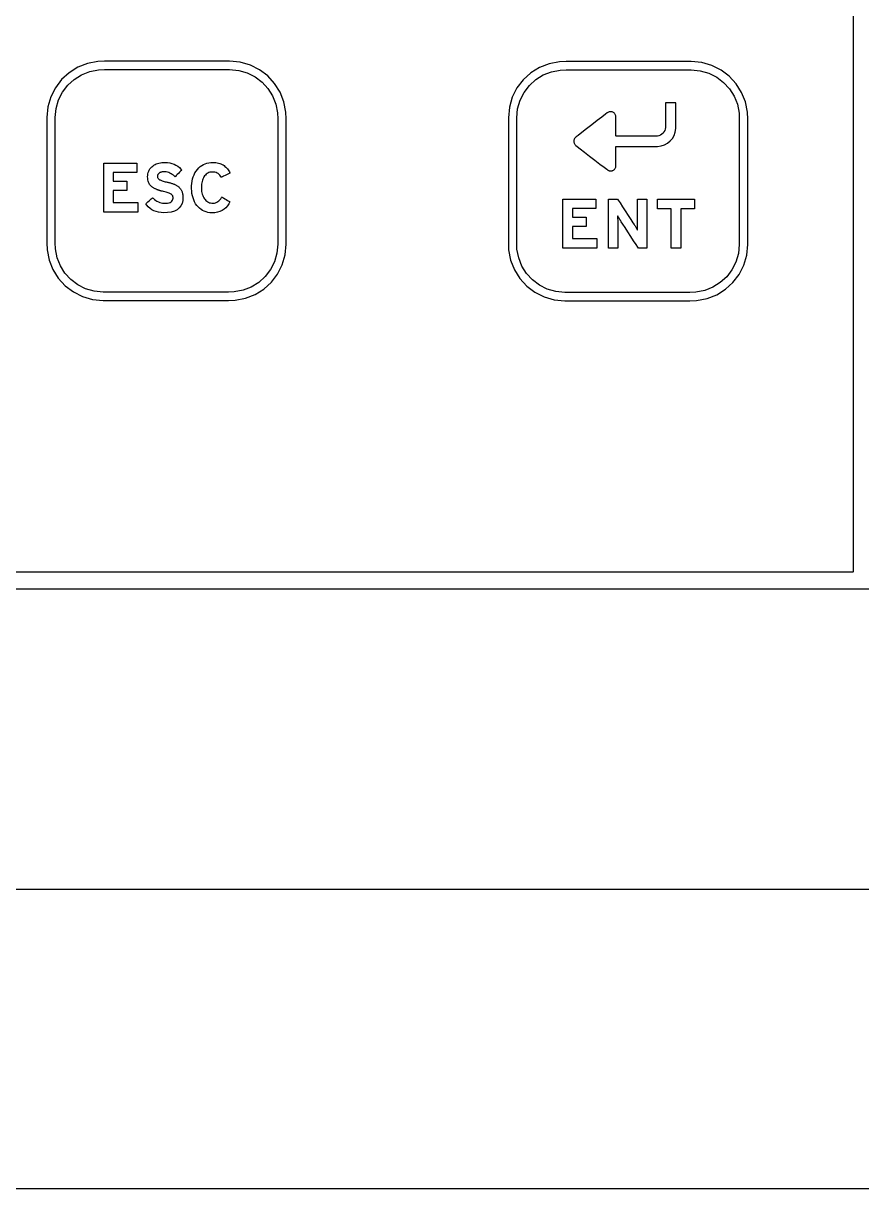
# Model space of a CAD drawing. Extents: x 1 to 47.7, y 0.2 to 33.4.
# Drawn here: x 9.608 to 11.604, y 9.35 to 12.125 of the extents above; entities that cross this region are included whole.
import ezdxf

# ---------------------------------------------------------------- set-up
doc = ezdxf.new("R2010")
doc.units = 0
doc.header["$MEASUREMENT"] = 0
for name, color, linetype in [('3_1__HORIZONTAL_RACK__H', 7, 'CONTINUOUS'), ('3_2__HORIZONTAL_PANEL__3', 7, 'CONTINUOUS'), ('6_0____DWG', 7, 'CONTINUOUS')]:
    doc.layers.add(name, color=color, linetype=linetype)

msp = doc.modelspace()

# ---------------------------------------------------------------- linework, layer by layer
at = {"layer": '3_1__HORIZONTAL_RACK__H'}
msp.add_lwpolyline([(9.4977, 10.0636), (9.693, 10.0636), (9.8894, 10.0636), (10.0869, 10.0636), (10.2854, 10.0636), (10.4847, 10.0636), (10.6849, 10.0636), (10.8858, 10.0636), (11.2892, 10.0636), (11.6942, 10.0636), (12.1, 10.0636), (12.5058, 10.0636), (12.9108, 10.0636), (13.3143, 10.0636)], dxfattribs=at)
at = {"layer": '3_2__HORIZONTAL_PANEL__3'}
msp.add_lwpolyline([(13.0129, 9.35), (12.5569, 9.35), (12.1, 9.35), (11.6431, 9.35), (11.1871, 9.35), (10.9598, 9.35), (10.7329, 9.35), (10.5068, 9.35), (10.2814, 9.35), (10.0569, 9.35), (9.8334, 9.35), (9.6111, 9.35), (9.39, 9.35)], dxfattribs=at)
at = {"layer": '6_0____DWG'}
for points in [[(11.5845, 12.1721), (11.5845, 12.0492), (11.5845, 11.9289), (11.5845, 11.8118), (11.5845, 11.6985), (11.5845, 11.5894), (11.5845, 11.4853), (11.5845, 11.3865), (11.5845, 11.2937), (11.5845, 11.2498), (11.5845, 11.2075), (11.5845, 11.1671), (11.5845, 11.1284), (11.5845, 11.0917), (11.5845, 11.057), (11.5845, 11.0244), (11.5845, 10.9938), (11.5845, 10.9655), (11.5845, 10.9395), (11.5845, 10.9157), (11.5845, 10.8944), (11.5845, 10.8756), (11.5845, 10.8593), (11.5845, 10.8457), (11.5845, 10.8347), (11.5845, 10.8265), (11.5845, 10.8211), (11.5845, 10.8187), (11.5835, 10.8185), (11.5782, 10.8185), (11.5686, 10.8185), (11.5547, 10.8185), (11.5366, 10.8185), (11.5145, 10.8185), (11.4884, 10.8185), (11.4584, 10.8185), (11.4248, 10.8185), (11.3874, 10.8185), (11.3466, 10.8185), (11.3023, 10.8185), (11.2547, 10.8185), (11.2039, 10.8185), (11.15, 10.8185), (11.0932, 10.8185), (11.0334, 10.8185), (10.9708, 10.8185), (10.9056, 10.8185), (10.8378, 10.8185), (10.7676, 10.8185), (10.695, 10.8185), (10.6201, 10.8185), (10.5431, 10.8185), (10.4641, 10.8185), (10.3832, 10.8185), (10.3004, 10.8185), (10.1299, 10.8185), (9.9533, 10.8185), (9.7717, 10.8185), (9.5857, 10.8185)], [(9.7995, 11.6759), (9.7995, 11.7925), (9.878, 11.7925), (9.878, 11.7697), (9.8221, 11.7697), (9.8221, 11.7495), (9.8546, 11.7495), (9.8546, 11.7269), (9.8221, 11.7269), (9.8221, 11.6986), (9.8804, 11.6986), (9.8804, 11.6759), (9.7995, 11.6759)], [(10.893, 11.5902), (10.893, 11.7068), (10.9716, 11.7068), (10.9716, 11.6841), (10.9156, 11.6841), (10.9156, 11.6639), (10.9482, 11.6639), (10.9482, 11.6412), (10.9156, 11.6412), (10.9156, 11.613), (10.974, 11.613), (10.974, 11.5902), (10.893, 11.5902)], [(11.1737, 11.6839), (11.1737, 11.5902), (11.1511, 11.5902), (11.1511, 11.6839), (11.1186, 11.6839), (11.1186, 11.7068), (11.2061, 11.7068), (11.2061, 11.6839), (11.1737, 11.6839)], [(9.52, 10.7785), (9.6513, 10.7785), (9.7839, 10.7785), (9.9177, 10.7785), (10.0526, 10.7785), (10.1886, 10.7785), (10.3255, 10.7785), (10.4634, 10.7785), (10.6021, 10.7785), (10.7415, 10.7785), (11.0225, 10.7785), (11.3057, 10.7785), (11.5905, 10.7785), (12.1631, 10.7785), (12.7356, 10.7785), (13.0205, 10.7785)]]:
    msp.add_lwpolyline(points, dxfattribs=at)
for points in [[(10.0993, 12.0351), (10.0878, 12.0351), (10.0572, 12.0351), (10.0134, 12.0351), (9.9622, 12.0351), (9.9095, 12.0351), (9.8613, 12.0351), (9.8233, 12.0351), (9.8016, 12.0351), (9.7856, 12.0345), (9.7608, 12.0298), (9.7378, 12.0207), (9.7171, 12.0078), (9.6992, 11.9914), (9.6845, 11.9721), (9.6734, 11.9503), (9.6664, 11.9265), (9.6639, 11.901), (9.6639, 11.8895), (9.6639, 11.8588), (9.6639, 11.8148), (9.6639, 11.7634), (9.6639, 11.7106), (9.6639, 11.6622), (9.6639, 11.6241), (9.6639, 11.6022), (9.6646, 11.5863), (9.6693, 11.5616), (9.6784, 11.5387), (9.6914, 11.5181), (9.7078, 11.5003), (9.7272, 11.4856), (9.7491, 11.4745), (9.773, 11.4676), (9.7986, 11.4651), (9.8101, 11.4651), (9.8407, 11.4651), (9.8845, 11.4651), (9.9357, 11.4651), (9.9883, 11.4651), (10.0366, 11.4651), (10.0745, 11.4651), (10.0963, 11.4651), (10.1122, 11.4657), (10.1371, 11.4705), (10.16, 11.4796), (10.1807, 11.4925), (10.1987, 11.5088), (10.2134, 11.5281), (10.2245, 11.5499), (10.2315, 11.5738), (10.2339, 11.5992), (10.2339, 11.6108), (10.2339, 11.6415), (10.2339, 11.6855), (10.2339, 11.7368), (10.2339, 11.7897), (10.2339, 11.8381), (10.2339, 11.8762), (10.2339, 11.898), (10.2333, 11.9139), (10.2285, 11.9386), (10.2194, 11.9615), (10.2065, 11.9821), (10.1901, 12), (10.1707, 12.0147), (10.1488, 12.0257), (10.1248, 12.0327)], [(11.1985, 12.0345), (11.187, 12.0345), (11.1564, 12.0345), (11.1125, 12.0345), (11.0614, 12.0345), (11.0087, 12.0345), (10.9605, 12.0345), (10.9225, 12.0345), (10.9007, 12.0345), (10.8848, 12.0339), (10.86, 12.0292), (10.837, 12.0201), (10.8163, 12.0072), (10.7984, 11.9909), (10.7836, 11.9716), (10.7725, 11.9498), (10.7655, 11.9259), (10.7631, 11.9005), (10.7631, 11.8889), (10.7631, 11.8582), (10.7631, 11.8142), (10.7631, 11.7628), (10.7631, 11.71), (10.7631, 11.6616), (10.7631, 11.6235), (10.7631, 11.6016), (10.7637, 11.5857), (10.7685, 11.561), (10.7776, 11.5381), (10.7906, 11.5175), (10.807, 11.4997), (10.8263, 11.485), (10.8482, 11.4739), (10.8722, 11.467), (10.8977, 11.4645), (10.9092, 11.4645), (10.9398, 11.4645), (10.9837, 11.4645), (11.0348, 11.4645), (11.0875, 11.4645), (11.1357, 11.4645), (11.1737, 11.4645), (11.1955, 11.4645), (11.2114, 11.4651), (11.2362, 11.4699), (11.2592, 11.479), (11.2799, 11.4919), (11.2978, 11.5082), (11.3126, 11.5275), (11.3237, 11.5493), (11.3307, 11.5732), (11.3331, 11.5986), (11.3331, 11.6102), (11.3331, 11.6409), (11.3331, 11.6849), (11.3331, 11.7362), (11.3331, 11.7891), (11.3331, 11.8375), (11.3331, 11.8756), (11.3331, 11.8975), (11.3325, 11.9134), (11.3277, 11.9381), (11.3186, 11.9609), (11.3056, 11.9815), (11.2892, 11.9994), (11.2699, 12.0141), (11.248, 12.0252), (11.224, 12.0321)], [(10.2139, 11.5992), (10.2119, 11.5776), (10.2059, 11.5573), (10.1965, 11.5387), (10.1839, 11.5223), (10.1686, 11.5084), (10.151, 11.4974), (10.1314, 11.4897), (10.1103, 11.4856), (10.0963, 11.4851), (10.0745, 11.4851), (10.0366, 11.4851), (9.9883, 11.4851), (9.9357, 11.4851), (9.8845, 11.4851), (9.8407, 11.4851), (9.8101, 11.4851), (9.7986, 11.4851), (9.7768, 11.4872), (9.7564, 11.4931), (9.7378, 11.5025), (9.7213, 11.515), (9.7073, 11.5302), (9.6963, 11.5477), (9.6885, 11.5672), (9.6845, 11.5882), (9.6839, 11.6022), (9.6839, 11.6241), (9.6839, 11.6622), (9.6839, 11.7106), (9.6839, 11.7634), (9.6839, 11.8148), (9.6839, 11.8588), (9.6839, 11.8895), (9.6839, 11.901), (9.686, 11.9227), (9.692, 11.943), (9.7014, 11.9615), (9.714, 11.9779), (9.7292, 11.9918), (9.7469, 12.0028), (9.7664, 12.0106), (9.7875, 12.0146), (9.8016, 12.0151), (9.8233, 12.0151), (9.8613, 12.0151), (9.9095, 12.0151), (9.9622, 12.0151), (10.0134, 12.0151), (10.0572, 12.0151), (10.0878, 12.0151), (10.0993, 12.0151), (10.1211, 12.0131), (10.1414, 12.0071), (10.1601, 11.9977), (10.1766, 11.9852), (10.1905, 11.97), (10.2016, 11.9525), (10.2093, 11.933), (10.2134, 11.912), (10.2139, 11.898), (10.2139, 11.8762), (10.2139, 11.8381), (10.2139, 11.7897), (10.2139, 11.7368), (10.2139, 11.6855), (10.2139, 11.6415), (10.2139, 11.6108)], [(11.3131, 11.5986), (11.311, 11.577), (11.3051, 11.5567), (11.2956, 11.5381), (11.2831, 11.5217), (11.2678, 11.5078), (11.2502, 11.4968), (11.2306, 11.4891), (11.2095, 11.485), (11.1955, 11.4845), (11.1737, 11.4845), (11.1357, 11.4845), (11.0875, 11.4845), (11.0348, 11.4845), (10.9837, 11.4845), (10.9398, 11.4845), (10.9092, 11.4845), (10.8977, 11.4845), (10.876, 11.4866), (10.8556, 11.4925), (10.8369, 11.5019), (10.8205, 11.5144), (10.8065, 11.5296), (10.7954, 11.5471), (10.7877, 11.5666), (10.7836, 11.5876), (10.7831, 11.6016), (10.7831, 11.6235), (10.7831, 11.6616), (10.7831, 11.71), (10.7831, 11.7628), (10.7831, 11.8142), (10.7831, 11.8582), (10.7831, 11.8889), (10.7831, 11.9005), (10.7852, 11.9221), (10.7911, 11.9424), (10.8006, 11.961), (10.8131, 11.9774), (10.8284, 11.9913), (10.846, 12.0023), (10.8656, 12.01), (10.8867, 12.014), (10.9007, 12.0146), (10.9225, 12.0146), (10.9605, 12.0146), (11.0087, 12.0146), (11.0614, 12.0146), (11.1125, 12.0146), (11.1564, 12.0146), (11.187, 12.0146), (11.1985, 12.0146), (11.2202, 12.0125), (11.2406, 12.0066), (11.2593, 11.9972), (11.2758, 11.9847), (11.2897, 11.9695), (11.3008, 11.9519), (11.3085, 11.9325), (11.3126, 11.9114), (11.3131, 11.8975), (11.3131, 11.8756), (11.3131, 11.8375), (11.3131, 11.7891), (11.3131, 11.7362), (11.3131, 11.6849), (11.3131, 11.6409), (11.3131, 11.6102)], [(11.1372, 11.9364), (11.1372, 11.9343), (11.1372, 11.9287), (11.1372, 11.9207), (11.1372, 11.9112), (11.1372, 11.9014), (11.1372, 11.8921), (11.1372, 11.8845), (11.1372, 11.8797), (11.1372, 11.8775), (11.1367, 11.8736), (11.1355, 11.8699), (11.1337, 11.8666), (11.1314, 11.8636), (11.1286, 11.8611), (11.1254, 11.8591), (11.1218, 11.8577), (11.118, 11.857), (11.115, 11.8569), (11.1088, 11.8569), (11.0974, 11.8569), (11.0828, 11.8569), (11.0665, 11.8569), (11.0504, 11.8569), (11.036, 11.8569), (11.0252, 11.8569), (11.0196, 11.8569), (11.0191, 11.8576), (11.0191, 11.8612), (11.0191, 11.8669), (11.0191, 11.8741), (11.0191, 11.8818), (11.0191, 11.8893), (11.0191, 11.8958), (11.0191, 11.9004), (11.0191, 11.9024), (11.0191, 11.9039), (11.0188, 11.9054), (11.0183, 11.9069), (11.0176, 11.9084), (11.0168, 11.9097), (11.0158, 11.9109), (11.0147, 11.912), (11.0134, 11.9129), (11.012, 11.9137), (11.0105, 11.9143), (11.009, 11.9147), (11.0074, 11.9149), (11.0058, 11.9149), (11.0043, 11.9147), (11.0028, 11.9143), (11.0013, 11.9137), (10.9999, 11.9129), (10.9987, 11.9121), (10.9943, 11.9087), (10.9859, 11.9022), (10.9747, 11.8936), (10.9622, 11.8838), (10.9495, 11.8741), (10.9381, 11.8653), (10.9293, 11.8585), (10.9244, 11.8547), (10.9233, 11.8538), (10.9224, 11.8529), (10.9215, 11.8519), (10.9208, 11.8508), (10.9202, 11.8497), (10.9197, 11.8485), (10.9194, 11.8473), (10.9191, 11.846), (10.919, 11.8447), (10.9191, 11.8434), (10.9192, 11.8421), (10.9196, 11.8408), (10.92, 11.8396), (10.9205, 11.8384), (10.9212, 11.8373), (10.922, 11.8363), (10.9229, 11.8353), (10.9239, 11.8345), (10.9266, 11.8324), (10.9338, 11.8268), (10.9442, 11.8188), (10.9565, 11.8093), (10.9692, 11.7994), (10.9812, 11.7902), (10.991, 11.7826), (10.9973, 11.7777), (10.9992, 11.7763), (11, 11.7757), (11.0008, 11.7753), (11.0016, 11.7748), (11.0025, 11.7745), (11.0034, 11.7742), (11.0043, 11.774), (11.0052, 11.7739), (11.0061, 11.7738), (11.0069, 11.7738), (11.0076, 11.7738), (11.0082, 11.7739), (11.0089, 11.774), (11.0095, 11.7741), (11.0101, 11.7743), (11.0107, 11.7745), (11.0113, 11.7747), (11.012, 11.775), (11.0131, 11.7756), (11.0144, 11.7765), (11.0156, 11.7776), (11.0166, 11.7788), (11.0175, 11.7801), (11.0182, 11.7815), (11.0187, 11.783), (11.019, 11.7845), (11.0191, 11.7861), (11.0191, 11.7876), (11.0191, 11.7917), (11.0191, 11.7979), (11.0191, 11.8052), (11.0191, 11.813), (11.0191, 11.8203), (11.0191, 11.8264), (11.0191, 11.8306), (11.0192, 11.8319), (11.0234, 11.8319), (11.0332, 11.8319), (11.0469, 11.8319), (11.0629, 11.8319), (11.0793, 11.8319), (11.0944, 11.8319), (11.1066, 11.8319), (11.1142, 11.8319), (11.1186, 11.832), (11.127, 11.8333), (11.1349, 11.836), (11.142, 11.84), (11.1483, 11.8452), (11.1536, 11.8514), (11.1577, 11.8584), (11.1606, 11.8662), (11.1621, 11.8745), (11.1622, 11.879), (11.1622, 11.8832), (11.1622, 11.8903), (11.1622, 11.8992), (11.1622, 11.909), (11.1622, 11.9187), (11.1622, 11.9271), (11.1622, 11.9334), (11.1622, 11.9363), (11.1617, 11.9364), (11.1596, 11.9364), (11.1563, 11.9364), (11.1523, 11.9364), (11.1481, 11.9364), (11.144, 11.9364), (11.1405, 11.9364), (11.1381, 11.9364)], [(9.9881, 11.7111), (9.9876, 11.7034), (9.986, 11.6966), (9.9832, 11.6907), (9.9792, 11.6856), (9.9741, 11.6815), (9.9679, 11.6783), (9.9604, 11.6759), (9.9518, 11.6745), (9.9426, 11.674), (9.9362, 11.6745), (9.9301, 11.6755), (9.9244, 11.677), (9.9192, 11.679), (9.9143, 11.6815), (9.9098, 11.6845), (9.9057, 11.6881), (9.902, 11.6921), (9.8998, 11.6952), (9.9008, 11.6961), (9.9026, 11.6977), (9.9049, 11.6999), (9.9077, 11.7024), (9.9104, 11.7049), (9.9129, 11.7072), (9.9148, 11.709), (9.9159, 11.71), (9.9174, 11.7087), (9.9203, 11.7059), (9.9233, 11.7036), (9.9264, 11.7015), (9.9296, 11.6999), (9.9329, 11.6985), (9.9364, 11.6976), (9.9399, 11.697), (9.9436, 11.6968), (9.9477, 11.6968), (9.9516, 11.6972), (9.955, 11.6978), (9.9579, 11.6988), (9.9602, 11.7002), (9.9621, 11.7019), (9.9635, 11.7039), (9.9643, 11.7062), (9.9647, 11.7089), (9.9647, 11.71), (9.9646, 11.7107), (9.9646, 11.7113), (9.9645, 11.7119), (9.9644, 11.7125), (9.9643, 11.713), (9.9642, 11.7136), (9.9641, 11.7141), (9.9639, 11.7146), (9.9636, 11.715), (9.9633, 11.7155), (9.9629, 11.7159), (9.9626, 11.7164), (9.9621, 11.7168), (9.9617, 11.7172), (9.9612, 11.7177), (9.9607, 11.7181), (9.96, 11.7185), (9.9587, 11.7193), (9.9571, 11.72), (9.9552, 11.7208), (9.9531, 11.7216), (9.9507, 11.7224), (9.948, 11.7231), (9.9451, 11.7239), (9.9419, 11.7247), (9.9392, 11.7253), (9.9383, 11.7256), (9.9375, 11.7258), (9.9366, 11.726), (9.9358, 11.7263), (9.935, 11.7265), (9.9342, 11.7268), (9.9334, 11.7271), (9.9326, 11.7273), (9.9318, 11.7276), (9.931, 11.7278), (9.9303, 11.728), (9.9295, 11.7283), (9.9287, 11.7286), (9.9279, 11.7288), (9.9272, 11.7291), (9.9264, 11.7294), (9.9257, 11.7297), (9.9245, 11.7302), (9.9231, 11.7308), (9.9217, 11.7314), (9.9203, 11.7321), (9.9191, 11.7328), (9.9178, 11.7335), (9.9166, 11.7343), (9.9155, 11.7351), (9.9144, 11.7359), (9.9125, 11.7374), (9.9106, 11.7394), (9.9089, 11.7416), (9.9075, 11.744), (9.9063, 11.7467), (9.9054, 11.7496), (9.9047, 11.7528), (9.9043, 11.7562), (9.9041, 11.7598), (9.9043, 11.7634), (9.9047, 11.7668), (9.9055, 11.7701), (9.9066, 11.7731), (9.9079, 11.7759), (9.9096, 11.7786), (9.9115, 11.7811), (9.9138, 11.7834), (9.9163, 11.7855), (9.919, 11.7874), (9.9217, 11.789), (9.9247, 11.7904), (9.9278, 11.7917), (9.931, 11.7926), (9.9344, 11.7934), (9.9379, 11.7939), (9.9416, 11.7943), (9.9459, 11.7943), (9.9515, 11.7939), (9.9569, 11.7931), (9.962, 11.7917), (9.9669, 11.79), (9.9714, 11.7878), (9.9757, 11.7851), (9.9798, 11.782), (9.9835, 11.7784), (9.9856, 11.7759), (9.9846, 11.7749), (9.9827, 11.7731), (9.9803, 11.7706), (9.9775, 11.7679), (9.9748, 11.7652), (9.9724, 11.7627), (9.9705, 11.7608), (9.9695, 11.7598), (9.968, 11.7611), (9.9655, 11.7635), (9.9629, 11.7655), (9.9601, 11.7673), (9.9573, 11.7688), (9.9543, 11.77), (9.9512, 11.7708), (9.948, 11.7714), (9.9447, 11.7717), (9.9423, 11.7717), (9.9404, 11.7715), (9.9387, 11.7713), (9.9372, 11.7711), (9.9357, 11.7707), (9.9344, 11.7703), (9.9333, 11.7698), (9.9322, 11.7693), (9.9314, 11.7686), (9.9306, 11.7679), (9.9298, 11.7672), (9.9292, 11.7664), (9.9287, 11.7656), (9.9283, 11.7647), (9.928, 11.7639), (9.9277, 11.763), (9.9276, 11.7621), (9.9275, 11.7612), (9.9276, 11.76), (9.9277, 11.7589), (9.928, 11.7579), (9.9285, 11.757), (9.929, 11.756), (9.9297, 11.7552), (9.9305, 11.7544), (9.9315, 11.7537), (9.9326, 11.753), (9.9338, 11.7523), (9.9353, 11.7517), (9.937, 11.751), (9.9389, 11.7503), (9.9409, 11.7496), (9.9432, 11.7489), (9.9458, 11.7482), (9.9485, 11.7476), (9.9509, 11.747), (9.9525, 11.7467), (9.954, 11.7463), (9.9556, 11.7459), (9.9571, 11.7455), (9.9587, 11.7451), (9.9602, 11.7446), (9.9618, 11.7442), (9.9633, 11.7437), (9.9648, 11.7432), (9.9663, 11.7426), (9.9677, 11.742), (9.9691, 11.7414), (9.9705, 11.7407), (9.9719, 11.7399), (9.9732, 11.7392), (9.9745, 11.7383), (9.9757, 11.7375), (9.9769, 11.7365), (9.9781, 11.7356), (9.9792, 11.7345), (9.9803, 11.7334), (9.9813, 11.7323), (9.9823, 11.7311), (9.9831, 11.7299), (9.984, 11.7286), (9.9847, 11.7272), (9.9854, 11.7258), (9.9861, 11.7242), (9.9866, 11.7226), (9.9871, 11.7209), (9.9874, 11.7191), (9.9877, 11.7172), (9.9879, 11.7153), (9.9881, 11.7132)], [(10.0792, 11.7586), (10.0778, 11.7613), (10.0762, 11.7637), (10.0743, 11.7657), (10.0721, 11.7675), (10.0697, 11.7689), (10.0671, 11.7699), (10.0642, 11.7707), (10.061, 11.7711), (10.0578, 11.7712), (10.0551, 11.771), (10.0525, 11.7705), (10.05, 11.7697), (10.0477, 11.7687), (10.0455, 11.7674), (10.0435, 11.7658), (10.0416, 11.764), (10.0399, 11.7619), (10.0383, 11.7596), (10.0368, 11.7572), (10.0356, 11.7545), (10.0345, 11.7517), (10.0336, 11.7487), (10.0329, 11.7456), (10.0324, 11.7422), (10.0321, 11.7387), (10.032, 11.735), (10.032, 11.7313), (10.0323, 11.7278), (10.0327, 11.7245), (10.0333, 11.7213), (10.0342, 11.7183), (10.0352, 11.7154), (10.0364, 11.7126), (10.0378, 11.7101), (10.0394, 11.7076), (10.0411, 11.7054), (10.0429, 11.7034), (10.0449, 11.7017), (10.047, 11.7002), (10.0492, 11.6991), (10.0516, 11.6982), (10.0542, 11.6975), (10.0569, 11.6972), (10.0598, 11.6971), (10.063, 11.6974), (10.0659, 11.6981), (10.0687, 11.6992), (10.0713, 11.7007), (10.0738, 11.7026), (10.0761, 11.7048), (10.0782, 11.7075), (10.0802, 11.7106), (10.0812, 11.7118), (10.0826, 11.7109), (10.085, 11.7095), (10.088, 11.7076), (10.0912, 11.7057), (10.0944, 11.7037), (10.0971, 11.7021), (10.0991, 11.7009), (10.1, 11.7003), (10.0975, 11.6955), (10.0942, 11.6905), (10.0905, 11.6861), (10.0862, 11.6824), (10.0814, 11.6794), (10.0761, 11.6771), (10.0703, 11.6754), (10.064, 11.6744), (10.0574, 11.674), (10.0525, 11.6743), (10.0477, 11.6751), (10.0433, 11.6762), (10.039, 11.6778), (10.035, 11.6798), (10.0312, 11.6822), (10.0276, 11.685), (10.0243, 11.6882), (10.0212, 11.6918), (10.0184, 11.6958), (10.016, 11.7001), (10.0139, 11.7046), (10.0122, 11.7095), (10.0108, 11.7147), (10.0097, 11.7202), (10.0091, 11.726), (10.0087, 11.7321), (10.0088, 11.7383), (10.0093, 11.7442), (10.0101, 11.7498), (10.0113, 11.7551), (10.0128, 11.7601), (10.0147, 11.7649), (10.0169, 11.7694), (10.0196, 11.7735), (10.0225, 11.7774), (10.0258, 11.781), (10.0292, 11.7841), (10.0329, 11.7868), (10.0369, 11.7892), (10.041, 11.791), (10.0454, 11.7925), (10.05, 11.7935), (10.0548, 11.7942), (10.0596, 11.7943), (10.0632, 11.7942), (10.0666, 11.7938), (10.0698, 11.7933), (10.0729, 11.7926), (10.0758, 11.7917), (10.0786, 11.7907), (10.0812, 11.7895), (10.0837, 11.788), (10.086, 11.7865), (10.0882, 11.7847), (10.0903, 11.7829), (10.0922, 11.7809), (10.094, 11.7789), (10.0957, 11.7767), (10.0972, 11.7743), (10.0987, 11.7719), (10.1, 11.7693), (10.0999, 11.7684), (10.0981, 11.7676), (10.0954, 11.7663), (10.092, 11.7647), (10.0884, 11.763), (10.085, 11.7613), (10.082, 11.7599), (10.08, 11.759)], [(11.0727, 11.5902), (11.0712, 11.5925), (11.0672, 11.5987), (11.0614, 11.6076), (11.0546, 11.618), (11.0475, 11.6289), (11.0409, 11.639), (11.0355, 11.6473), (11.032, 11.6526), (11.0311, 11.6541), (11.0306, 11.6549), (11.0301, 11.6557), (11.0296, 11.6565), (11.0292, 11.6573), (11.0287, 11.6581), (11.0281, 11.6589), (11.0276, 11.6598), (11.0271, 11.6606), (11.0266, 11.6614), (11.0261, 11.6622), (11.0256, 11.663), (11.0252, 11.6638), (11.0248, 11.6645), (11.0244, 11.6651), (11.024, 11.6657), (11.0237, 11.6663), (11.0234, 11.6669), (11.0233, 11.665), (11.0233, 11.6623), (11.0233, 11.6595), (11.0234, 11.6567), (11.0234, 11.6538), (11.0235, 11.6508), (11.0235, 11.6477), (11.0236, 11.6446), (11.0236, 11.6416), (11.0236, 11.6395), (11.0236, 11.6343), (11.0236, 11.627), (11.0236, 11.6185), (11.0236, 11.6098), (11.0236, 11.6017), (11.0236, 11.5951), (11.0236, 11.5911), (11.0235, 11.5902), (11.0222, 11.5902), (11.0197, 11.5902), (11.0164, 11.5902), (11.0126, 11.5902), (11.0089, 11.5902), (11.0055, 11.5902), (11.0029, 11.5902), (11.0015, 11.5902), (11.0013, 11.5918), (11.0013, 11.6005), (11.0013, 11.6151), (11.0013, 11.6333), (11.0013, 11.6532), (11.0013, 11.6726), (11.0013, 11.6894), (11.0013, 11.7015), (11.0013, 11.7068), (11.0019, 11.7068), (11.0039, 11.7068), (11.0068, 11.7068), (11.0103, 11.7068), (11.0141, 11.7068), (11.0176, 11.7068), (11.0205, 11.7068), (11.0224, 11.7068), (11.0231, 11.7068), (11.0249, 11.704), (11.029, 11.6976), (11.0348, 11.6887), (11.0415, 11.6785), (11.0483, 11.668), (11.0546, 11.6583), (11.0596, 11.6506), (11.0626, 11.646), (11.0636, 11.6445), (11.0647, 11.6428), (11.0657, 11.6412), (11.0667, 11.6396), (11.0676, 11.6381), (11.0685, 11.6366), (11.0693, 11.6352), (11.0701, 11.6338), (11.0708, 11.6324), (11.071, 11.6337), (11.0709, 11.6364), (11.0709, 11.6391), (11.0709, 11.6419), (11.0708, 11.6448), (11.0708, 11.6478), (11.0708, 11.6509), (11.0707, 11.654), (11.0707, 11.6573), (11.0707, 11.6591), (11.0707, 11.6637), (11.0707, 11.6705), (11.0707, 11.6785), (11.0707, 11.6869), (11.0707, 11.6949), (11.0707, 11.7014), (11.0707, 11.7057), (11.0707, 11.7068), (11.0718, 11.7068), (11.0742, 11.7068), (11.0775, 11.7068), (11.0812, 11.7068), (11.085, 11.7068), (11.0884, 11.7068), (11.0912, 11.7068), (11.0927, 11.7068), (11.093, 11.7059), (11.093, 11.6981), (11.093, 11.6842), (11.093, 11.6663), (11.093, 11.6465), (11.093, 11.627), (11.093, 11.6097), (11.093, 11.5969), (11.093, 11.5905), (11.0926, 11.5902), (11.0909, 11.5902), (11.0883, 11.5902), (11.085, 11.5902), (11.0816, 11.5902), (11.0783, 11.5902), (11.0754, 11.5902), (11.0735, 11.5902)]]:
    msp.add_lwpolyline(points, close=True, dxfattribs=at)

doc.saveas('drawing.dxf')
